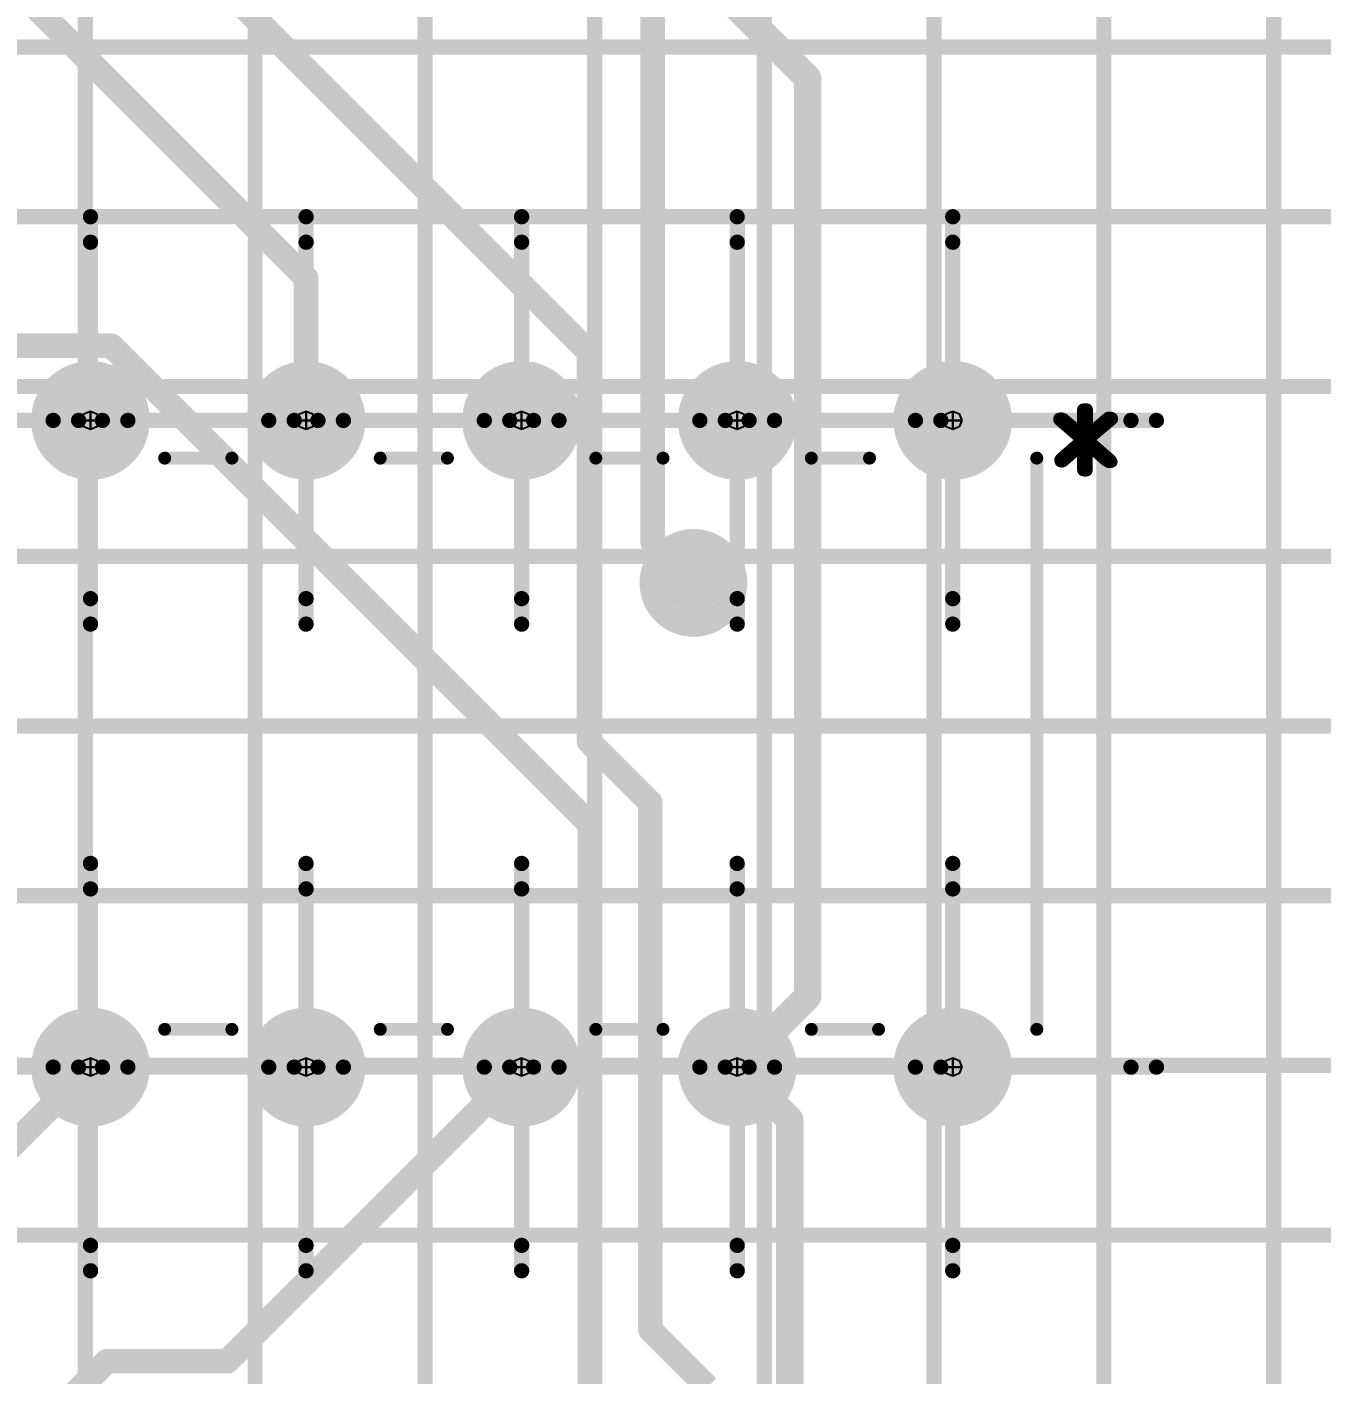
# Model space of a CAD drawing. Header units: millimetres. Extents: x 57 to 898, y 51 to 645.
# Drawn here: x 267.88 to 283.12, y 355.79 to 371.66 of the extents above; entities that cross this region are included whole.
import ezdxf

# ---------------------------------------------------------------- set-up
doc = ezdxf.new("R2010")
doc.units = ezdxf.units.MM
for name, color, linetype in [('Mechanical11', 56, 'Continuous'), ('Mechanical12', 56, 'Continuous'), ('Mechanical7', 56, 'Continuous'), ('Mechanical9', 56, 'Continuous')]:
    doc.layers.add(name, color=color, linetype=linetype)
doc.styles.add('GOST type A', font='gost.TTF', dxfattribs={"oblique": 15, "height": 0.2})

msp = doc.modelspace()

# ---------------------------------------------------------------- linework, layer by layer
at = {"layer": 'Mechanical11', "color": 7}
for p, q in [((268.548, 366.947), (268.517, 367.023)), ((268.517, 367.023), (268.625, 367.023)), ((268.625, 367.023), (268.733, 367.023)), ((268.625, 366.915), (268.625, 367.023)), ((268.625, 367.023), (268.625, 366.915)), ((268.733, 367.023), (268.701, 366.947)), ((271.088, 366.947), (271.057, 367.023)), ((271.057, 367.023), (271.165, 367.023)), ((271.165, 367.023), (271.273, 367.023)), ((271.165, 366.915), (271.165, 367.023)), ((271.165, 367.023), (271.165, 366.915)), ((271.273, 367.023), (271.241, 366.947)), ((273.628, 366.947), (273.597, 367.023)), ((273.597, 367.023), (273.705, 367.023)), ((273.705, 367.023), (273.813, 367.023)), ((273.705, 366.915), (273.705, 367.023)), ((273.705, 367.023), (273.705, 366.915)), ((273.813, 367.023), (273.781, 366.947)), ((276.168, 366.947), (276.137, 367.023)), ((276.137, 367.023), (276.245, 367.023)), ((276.245, 367.023), (276.353, 367.023)), ((276.245, 366.915), (276.245, 367.023)), ((276.245, 367.023), (276.245, 366.915)), ((276.353, 367.023), (276.321, 366.947)), ((278.708, 366.947), (278.677, 367.023)), ((278.677, 367.023), (278.785, 367.023)), ((278.785, 367.023), (278.893, 367.023)), ((278.785, 366.915), (278.785, 367.023)), ((278.785, 367.023), (278.785, 366.915)), ((278.893, 367.023), (278.861, 366.947)), ((268.625, 366.915), (268.548, 366.947)), ((268.701, 366.947), (268.625, 366.915)), ((271.165, 366.915), (271.088, 366.947)), ((271.241, 366.947), (271.165, 366.915)), ((273.705, 366.915), (273.628, 366.947)), ((273.781, 366.947), (273.705, 366.915)), ((276.245, 366.915), (276.168, 366.947)), ((276.321, 366.947), (276.245, 366.915)), ((278.785, 366.915), (278.708, 366.947)), ((278.861, 366.947), (278.785, 366.915)), ((268.548, 359.327), (268.517, 359.403)), ((268.517, 359.403), (268.625, 359.403)), ((268.625, 359.403), (268.733, 359.403)), ((268.625, 359.295), (268.625, 359.403)), ((268.625, 359.403), (268.625, 359.295)), ((268.733, 359.403), (268.701, 359.327)), ((271.088, 359.327), (271.057, 359.403)), ((271.057, 359.403), (271.165, 359.403)), ((271.165, 359.403), (271.273, 359.403)), ((271.165, 359.295), (271.165, 359.403)), ((271.165, 359.403), (271.165, 359.295)), ((271.273, 359.403), (271.241, 359.327)), ((273.628, 359.327), (273.597, 359.403)), ((273.597, 359.403), (273.705, 359.403)), ((273.705, 359.403), (273.813, 359.403)), ((273.705, 359.295), (273.705, 359.403)), ((273.705, 359.403), (273.705, 359.295)), ((273.813, 359.403), (273.781, 359.327)), ((276.168, 359.327), (276.137, 359.403)), ((276.137, 359.403), (276.245, 359.403)), ((276.245, 359.403), (276.353, 359.403)), ((276.245, 359.295), (276.245, 359.403)), ((276.245, 359.403), (276.245, 359.295)), ((276.353, 359.403), (276.321, 359.327)), ((278.708, 359.327), (278.677, 359.403)), ((278.677, 359.403), (278.785, 359.403)), ((278.785, 359.403), (278.893, 359.403)), ((278.785, 359.295), (278.785, 359.403)), ((278.785, 359.403), (278.785, 359.295)), ((278.893, 359.403), (278.861, 359.327)), ((268.625, 359.295), (268.548, 359.327)), ((268.701, 359.327), (268.625, 359.295)), ((271.165, 359.295), (271.088, 359.327)), ((271.241, 359.327), (271.165, 359.295)), ((273.705, 359.295), (273.628, 359.327)), ((273.781, 359.327), (273.705, 359.295)), ((276.245, 359.295), (276.168, 359.327)), ((276.321, 359.327), (276.245, 359.295)), ((278.785, 359.295), (278.708, 359.327)), ((278.861, 359.327), (278.785, 359.295))]:
    msp.add_line(p, q, dxfattribs=at)
for points, const_width in [([(275.907, 365.109, 1), (275.552, 365.109, 1)], 0.356), ([(275.463, 365.109, 1), (275.641, 365.109, 1)], 0.178), ([(275.818, 365.109, 1), (275.996, 365.109, 1)], 0.178)]:
    msp.add_lwpolyline(points, format="xyb", close=True, dxfattribs=dict(at, const_width=const_width))
at = {"layer": 'Mechanical12', "color": 7}
for p, q in [((268.517, 367.023), (268.548, 367.1)), ((268.625, 367.023), (268.517, 367.023)), ((268.548, 367.1), (268.625, 367.132)), ((268.625, 367.132), (268.625, 367.023)), ((268.625, 367.023), (268.625, 367.132)), ((268.625, 367.132), (268.701, 367.1)), ((268.733, 367.023), (268.625, 367.023)), ((268.701, 367.1), (268.733, 367.023)), ((271.057, 367.023), (271.088, 367.1)), ((271.165, 367.023), (271.057, 367.023)), ((271.088, 367.1), (271.165, 367.132)), ((271.165, 367.132), (271.165, 367.023)), ((271.165, 367.023), (271.165, 367.132)), ((271.165, 367.132), (271.241, 367.1)), ((271.273, 367.023), (271.165, 367.023)), ((271.241, 367.1), (271.273, 367.023)), ((273.597, 367.023), (273.628, 367.1)), ((273.705, 367.023), (273.597, 367.023)), ((273.628, 367.1), (273.705, 367.132)), ((273.705, 367.132), (273.705, 367.023)), ((273.705, 367.023), (273.705, 367.132)), ((273.705, 367.132), (273.781, 367.1)), ((273.813, 367.023), (273.705, 367.023)), ((273.781, 367.1), (273.813, 367.023)), ((276.137, 367.023), (276.168, 367.1)), ((276.245, 367.023), (276.137, 367.023)), ((276.168, 367.1), (276.245, 367.132)), ((276.245, 367.132), (276.245, 367.023)), ((276.245, 367.023), (276.245, 367.132)), ((276.245, 367.132), (276.321, 367.1)), ((276.353, 367.023), (276.245, 367.023)), ((276.321, 367.1), (276.353, 367.023)), ((278.677, 367.023), (278.708, 367.1)), ((278.785, 367.023), (278.677, 367.023)), ((278.708, 367.1), (278.785, 367.132)), ((278.785, 367.132), (278.785, 367.023)), ((278.785, 367.023), (278.785, 367.132)), ((278.785, 367.132), (278.861, 367.1)), ((278.893, 367.023), (278.785, 367.023)), ((278.861, 367.1), (278.893, 367.023)), ((268.517, 359.403), (268.548, 359.48)), ((268.625, 359.403), (268.517, 359.403)), ((268.548, 359.48), (268.625, 359.512)), ((268.625, 359.512), (268.625, 359.403)), ((268.625, 359.403), (268.625, 359.512)), ((268.625, 359.512), (268.701, 359.48)), ((268.733, 359.403), (268.625, 359.403)), ((268.701, 359.48), (268.733, 359.403)), ((271.057, 359.403), (271.088, 359.48)), ((271.165, 359.403), (271.057, 359.403)), ((271.088, 359.48), (271.165, 359.512)), ((271.165, 359.512), (271.165, 359.403)), ((271.165, 359.403), (271.165, 359.512)), ((271.165, 359.512), (271.241, 359.48)), ((271.273, 359.403), (271.165, 359.403)), ((271.241, 359.48), (271.273, 359.403)), ((273.597, 359.403), (273.628, 359.48)), ((273.705, 359.403), (273.597, 359.403)), ((273.628, 359.48), (273.705, 359.512)), ((273.705, 359.512), (273.705, 359.403)), ((273.705, 359.403), (273.705, 359.512)), ((273.705, 359.512), (273.781, 359.48)), ((273.813, 359.403), (273.705, 359.403)), ((273.781, 359.48), (273.813, 359.403)), ((276.137, 359.403), (276.168, 359.48)), ((276.245, 359.403), (276.137, 359.403)), ((276.168, 359.48), (276.245, 359.512)), ((276.245, 359.512), (276.245, 359.403)), ((276.245, 359.403), (276.245, 359.512)), ((276.245, 359.512), (276.321, 359.48)), ((276.353, 359.403), (276.245, 359.403)), ((276.321, 359.48), (276.353, 359.403)), ((278.677, 359.403), (278.708, 359.48)), ((278.785, 359.403), (278.677, 359.403)), ((278.708, 359.48), (278.785, 359.512)), ((278.785, 359.512), (278.785, 359.403)), ((278.785, 359.403), (278.785, 359.512)), ((278.785, 359.512), (278.861, 359.48)), ((278.893, 359.403), (278.785, 359.403)), ((278.861, 359.48), (278.893, 359.403))]:
    msp.add_line(p, q, dxfattribs=at)
for points, const_width in [([(261.165, 378.703), (271.165, 368.703)], 0.29), ([(264.071, 378.256), (274.5, 367.827)], 0.29), ([(275.249, 365.589), (275.249, 374.779)], 0.29), ([(276.165, 371.967), (277.076, 371.056)], 0.323), ([(277.076, 360.234), (277.076, 371.056)], 0.323), ([(271.165, 367.023), (271.165, 368.703)], 0.29), ([(265.316, 367.903), (268.872, 367.903)], 0.29), ([(268.872, 367.903), (274.51, 362.265)], 0.29), ([(274.5, 363.24), (274.5, 367.827)], 0.29), ([(269.499, 366.579), (270.291, 366.579)], 0.152), ([(272.039, 366.579), (272.831, 366.579)], 0.152), ([(274.579, 366.579), (275.371, 366.579)], 0.152), ([(277.119, 366.579), (277.804, 366.579)], 0.152), ([(279.775, 359.848), (279.775, 366.579)], 0.152), ([(275.249, 365.589), (275.73, 365.109)], 0.29), ([(274.5, 363.24), (275.222, 362.519)], 0.29), ([(275.222, 356.308), (275.222, 362.519)], 0.29), ([(274.51, 354.594), (274.51, 362.265)], 0.29), ([(276.245, 359.403), (277.076, 360.234)], 0.323), ([(269.499, 359.848), (270.291, 359.848)], 0.152), ([(272.039, 359.848), (272.831, 359.848)], 0.152), ([(274.579, 359.848), (275.371, 359.848)], 0.152), ([(277.119, 359.848), (277.911, 359.848)], 0.152), ([(265.427, 356.205), (268.625, 359.403)], 0.29), ([(270.239, 355.938), (273.705, 359.403)], 0.29), ([(276.245, 359.403), (276.865, 358.783)], 0.323), ([(276.865, 353.103), (276.865, 358.783)], 0.323), ([(275.222, 356.308), (275.895, 355.635)], 0.29), ([(268.275, 355.391), (268.821, 355.938)], 0.29), ([(268.821, 355.938), (270.239, 355.938)], 0.29)]:
    msp.add_lwpolyline(points, dxfattribs=dict(at, const_width=const_width))
for points, const_width in [([(276.995, 371.056, 1), (277.156, 371.056, 1)], 0.161), ([(276.995, 371.056, 1), (277.156, 371.056, 1)], 0.161), ([(271.092, 368.703, 1), (271.237, 368.703, 1)], 0.145), ([(271.092, 368.703, 1), (271.237, 368.703, 1)], 0.145), ([(268.799, 367.903, 1), (268.944, 367.903, 1)], 0.145), ([(268.799, 367.903, 1), (268.944, 367.903, 1)], 0.145), ([(274.427, 367.827, 1), (274.572, 367.827, 1)], 0.145), ([(274.427, 367.827, 1), (274.572, 367.827, 1)], 0.145), ([(269.025, 367.023, 1), (268.225, 367.023, 1)], 0.6), ([(269.025, 367.023, 1), (268.225, 367.023, 1)], 0.6), ([(271.565, 367.023, 1), (270.765, 367.023, 1)], 0.6), ([(271.565, 367.023, 1), (270.765, 367.023, 1)], 0.6), ([(274.105, 367.023, 1), (273.305, 367.023, 1)], 0.6), ([(274.105, 367.023, 1), (273.305, 367.023, 1)], 0.6), ([(276.645, 367.023, 1), (275.845, 367.023, 1)], 0.6), ([(276.645, 367.023, 1), (275.845, 367.023, 1)], 0.6), ([(279.185, 367.023, 1), (278.385, 367.023, 1)], 0.6), ([(279.185, 367.023, 1), (278.385, 367.023, 1)], 0.6), ([(268.075, 367.023, 1), (268.375, 367.023, 1)], 0.3), ([(268.075, 367.023, 1), (268.375, 367.023, 1)], 0.3), ([(268.875, 367.023, 1), (269.175, 367.023, 1)], 0.3), ([(268.875, 367.023, 1), (269.175, 367.023, 1)], 0.3), ([(270.615, 367.023, 1), (270.915, 367.023, 1)], 0.3), ([(270.615, 367.023, 1), (270.915, 367.023, 1)], 0.3), ([(271.415, 367.023, 1), (271.715, 367.023, 1)], 0.3), ([(271.415, 367.023, 1), (271.715, 367.023, 1)], 0.3), ([(273.155, 367.023, 1), (273.455, 367.023, 1)], 0.3), ([(273.155, 367.023, 1), (273.455, 367.023, 1)], 0.3), ([(273.955, 367.023, 1), (274.255, 367.023, 1)], 0.3), ([(273.955, 367.023, 1), (274.255, 367.023, 1)], 0.3), ([(275.695, 367.023, 1), (275.995, 367.023, 1)], 0.3), ([(275.695, 367.023, 1), (275.995, 367.023, 1)], 0.3), ([(276.495, 367.023, 1), (276.795, 367.023, 1)], 0.3), ([(276.495, 367.023, 1), (276.795, 367.023, 1)], 0.3), ([(278.235, 367.023, 1), (278.535, 367.023, 1)], 0.3), ([(278.235, 367.023, 1), (278.535, 367.023, 1)], 0.3), ([(279.035, 367.023, 1), (279.335, 367.023, 1)], 0.3), ([(279.035, 367.023, 1), (279.335, 367.023, 1)], 0.3), ([(271.092, 367.023, 1), (271.237, 367.023, 1)], 0.145), ([(269.461, 366.579, 1), (269.537, 366.579, 1)], 0.0762), ([(270.253, 366.579, 1), (270.329, 366.579, 1)], 0.0762), ([(272.001, 366.579, 1), (272.077, 366.579, 1)], 0.0762), ([(272.793, 366.579, 1), (272.869, 366.579, 1)], 0.0762), ([(274.541, 366.579, 1), (274.617, 366.579, 1)], 0.0762), ([(275.333, 366.579, 1), (275.409, 366.579, 1)], 0.0762), ([(277.081, 366.579, 1), (277.157, 366.579, 1)], 0.0762), ([(277.766, 366.579, 1), (277.842, 366.579, 1)], 0.0762), ([(279.737, 366.579, 1), (279.813, 366.579, 1)], 0.0762), ([(276.225, 365.109, 1), (275.234, 365.109, 1)], 0.279), ([(275.177, 365.589, 1), (275.322, 365.589, 1)], 0.145), ([(275.177, 365.589, 1), (275.322, 365.589, 1)], 0.145), ([(275.164, 365.109, 1), (275.304, 365.109, 1)], 0.14), ([(275.657, 365.109, 1), (275.802, 365.109, 1)], 0.145), ([(276.155, 365.109, 1), (276.295, 365.109, 1)], 0.14), ([(274.427, 363.24, 1), (274.572, 363.24, 1)], 0.145), ([(274.427, 363.24, 1), (274.572, 363.24, 1)], 0.145), ([(275.149, 362.519, 1), (275.294, 362.519, 1)], 0.145), ([(275.149, 362.519, 1), (275.294, 362.519, 1)], 0.145), ([(274.438, 362.265, 1), (274.583, 362.265, 1)], 0.145), ([(274.438, 362.265, 1), (274.583, 362.265, 1)], 0.145), ([(276.995, 360.234, 1), (277.156, 360.234, 1)], 0.161), ([(276.995, 360.234, 1), (277.156, 360.234, 1)], 0.161), ([(269.025, 359.403, 1), (268.225, 359.403, 1)], 0.6), ([(269.025, 359.403, 1), (268.225, 359.403, 1)], 0.6), ([(271.565, 359.403, 1), (270.765, 359.403, 1)], 0.6), ([(271.565, 359.403, 1), (270.765, 359.403, 1)], 0.6), ([(274.105, 359.403, 1), (273.305, 359.403, 1)], 0.6), ([(274.105, 359.403, 1), (273.305, 359.403, 1)], 0.6), ([(276.645, 359.403, 1), (275.845, 359.403, 1)], 0.6), ([(276.645, 359.403, 1), (275.845, 359.403, 1)], 0.6), ([(279.185, 359.403, 1), (278.385, 359.403, 1)], 0.6), ([(279.185, 359.403, 1), (278.385, 359.403, 1)], 0.6), ([(269.461, 359.848, 1), (269.537, 359.848, 1)], 0.0762), ([(270.253, 359.848, 1), (270.329, 359.848, 1)], 0.0762), ([(272.001, 359.848, 1), (272.077, 359.848, 1)], 0.0762), ([(272.793, 359.848, 1), (272.869, 359.848, 1)], 0.0762), ([(274.541, 359.848, 1), (274.617, 359.848, 1)], 0.0762), ([(275.333, 359.848, 1), (275.409, 359.848, 1)], 0.0762), ([(277.081, 359.848, 1), (277.157, 359.848, 1)], 0.0762), ([(277.873, 359.848, 1), (277.949, 359.848, 1)], 0.0762), ([(279.737, 359.848, 1), (279.813, 359.848, 1)], 0.0762), ([(268.075, 359.403, 1), (268.375, 359.403, 1)], 0.3), ([(268.075, 359.403, 1), (268.375, 359.403, 1)], 0.3), ([(268.875, 359.403, 1), (269.175, 359.403, 1)], 0.3), ([(268.875, 359.403, 1), (269.175, 359.403, 1)], 0.3), ([(270.615, 359.403, 1), (270.915, 359.403, 1)], 0.3), ([(270.615, 359.403, 1), (270.915, 359.403, 1)], 0.3), ([(271.415, 359.403, 1), (271.715, 359.403, 1)], 0.3), ([(271.415, 359.403, 1), (271.715, 359.403, 1)], 0.3), ([(273.155, 359.403, 1), (273.455, 359.403, 1)], 0.3), ([(273.155, 359.403, 1), (273.455, 359.403, 1)], 0.3), ([(273.955, 359.403, 1), (274.255, 359.403, 1)], 0.3), ([(273.955, 359.403, 1), (274.255, 359.403, 1)], 0.3), ([(275.695, 359.403, 1), (275.995, 359.403, 1)], 0.3), ([(275.695, 359.403, 1), (275.995, 359.403, 1)], 0.3), ([(276.495, 359.403, 1), (276.795, 359.403, 1)], 0.3), ([(276.495, 359.403, 1), (276.795, 359.403, 1)], 0.3), ([(278.235, 359.403, 1), (278.535, 359.403, 1)], 0.3), ([(278.235, 359.403, 1), (278.535, 359.403, 1)], 0.3), ([(279.035, 359.403, 1), (279.335, 359.403, 1)], 0.3), ([(279.035, 359.403, 1), (279.335, 359.403, 1)], 0.3), ([(268.552, 359.403, 1), (268.697, 359.403, 1)], 0.145), ([(273.632, 359.403, 1), (273.777, 359.403, 1)], 0.145), ([(276.164, 359.403, 1), (276.325, 359.403, 1)], 0.161), ([(276.164, 359.403, 1), (276.325, 359.403, 1)], 0.161), ([(276.784, 358.783, 1), (276.945, 358.783, 1)], 0.161), ([(276.784, 358.783, 1), (276.945, 358.783, 1)], 0.161), ([(275.149, 356.308, 1), (275.294, 356.308, 1)], 0.145), ([(275.149, 356.308, 1), (275.294, 356.308, 1)], 0.145), ([(268.748, 355.938, 1), (268.893, 355.938, 1)], 0.145), ([(268.748, 355.938, 1), (268.893, 355.938, 1)], 0.145), ([(270.166, 355.938, 1), (270.311, 355.938, 1)], 0.145), ([(270.166, 355.938, 1), (270.311, 355.938, 1)], 0.145)]:
    msp.add_lwpolyline(points, format="xyb", close=True, dxfattribs=dict(at, const_width=const_width))
at = {"layer": 'Mechanical7', "color": 7, "const_width": 0.18}
for points in [[(268.625, 364.623), (268.625, 369.423)], [(271.165, 364.623), (271.165, 369.423)], [(273.705, 364.623), (273.705, 369.423)], [(276.245, 364.623), (276.245, 369.423)], [(278.785, 364.623), (278.785, 369.423)], [(268.625, 364.923), (268.625, 369.123)], [(271.165, 364.923), (271.165, 369.123)], [(273.705, 364.923), (273.705, 369.123)], [(276.245, 364.923), (276.245, 369.123)], [(278.785, 364.923), (278.785, 369.123)], [(263.685, 367.023), (268.485, 367.023)], [(263.985, 367.023), (268.185, 367.023)], [(266.225, 367.023), (271.025, 367.023)], [(266.525, 367.023), (270.725, 367.023)], [(268.765, 367.023), (273.565, 367.023)], [(269.065, 367.023), (273.265, 367.023)], [(271.305, 367.023), (276.105, 367.023)], [(271.605, 367.023), (275.805, 367.023)], [(273.845, 367.023), (278.645, 367.023)], [(274.145, 367.023), (278.345, 367.023)], [(276.385, 367.023), (281.185, 367.023)], [(276.685, 367.023), (280.885, 367.023)], [(268.625, 357.003), (268.625, 361.803)], [(271.165, 357.003), (271.165, 361.803)], [(273.705, 357.003), (273.705, 361.803)], [(276.245, 357.003), (276.245, 361.803)], [(278.785, 357.003), (278.785, 361.803)], [(268.625, 357.303), (268.625, 361.503)], [(271.165, 357.303), (271.165, 361.503)], [(273.705, 357.303), (273.705, 361.503)], [(276.245, 357.303), (276.245, 361.503)], [(278.785, 357.303), (278.785, 361.503)], [(263.685, 359.403), (268.485, 359.403)], [(263.985, 359.403), (268.185, 359.403)], [(266.225, 359.403), (271.025, 359.403)], [(266.525, 359.403), (270.725, 359.403)], [(268.765, 359.403), (273.565, 359.403)], [(269.065, 359.403), (273.265, 359.403)], [(271.305, 359.403), (276.105, 359.403)], [(271.605, 359.403), (275.805, 359.403)], [(273.845, 359.403), (278.645, 359.403)], [(274.145, 359.403), (278.345, 359.403)], [(276.385, 359.403), (281.185, 359.403)], [(276.685, 359.403), (280.885, 359.403)]]:
    msp.add_lwpolyline(points, dxfattribs=at)
at = {"layer": 'Mechanical7', "color": 7, "const_width": 0.09}
for points in [[(268.58, 369.423, 1), (268.67, 369.423, 1)], [(271.12, 369.423, 1), (271.21, 369.423, 1)], [(273.66, 369.423, 1), (273.75, 369.423, 1)], [(276.2, 369.423, 1), (276.29, 369.423, 1)], [(278.74, 369.423, 1), (278.83, 369.423, 1)], [(268.58, 369.123, 1), (268.67, 369.123, 1)], [(271.12, 369.123, 1), (271.21, 369.123, 1)], [(273.66, 369.123, 1), (273.75, 369.123, 1)], [(276.2, 369.123, 1), (276.29, 369.123, 1)], [(278.74, 369.123, 1), (278.83, 369.123, 1)], [(268.14, 367.023, 1), (268.23, 367.023, 1)], [(268.44, 367.023, 1), (268.53, 367.023, 1)], [(268.72, 367.023, 1), (268.81, 367.023, 1)], [(269.02, 367.023, 1), (269.11, 367.023, 1)], [(270.68, 367.023, 1), (270.77, 367.023, 1)], [(270.98, 367.023, 1), (271.07, 367.023, 1)], [(271.26, 367.023, 1), (271.35, 367.023, 1)], [(271.56, 367.023, 1), (271.65, 367.023, 1)], [(273.22, 367.023, 1), (273.31, 367.023, 1)], [(273.52, 367.023, 1), (273.61, 367.023, 1)], [(273.8, 367.023, 1), (273.89, 367.023, 1)], [(274.1, 367.023, 1), (274.19, 367.023, 1)], [(275.76, 367.023, 1), (275.85, 367.023, 1)], [(276.06, 367.023, 1), (276.15, 367.023, 1)], [(276.34, 367.023, 1), (276.43, 367.023, 1)], [(276.64, 367.023, 1), (276.73, 367.023, 1)], [(278.3, 367.023, 1), (278.39, 367.023, 1)], [(278.6, 367.023, 1), (278.69, 367.023, 1)], [(280.84, 367.023, 1), (280.93, 367.023, 1)], [(281.14, 367.023, 1), (281.23, 367.023, 1)], [(268.58, 364.923, 1), (268.67, 364.923, 1)], [(271.12, 364.923, 1), (271.21, 364.923, 1)], [(273.66, 364.923, 1), (273.75, 364.923, 1)], [(276.2, 364.923, 1), (276.29, 364.923, 1)], [(278.74, 364.923, 1), (278.83, 364.923, 1)], [(268.58, 364.623, 1), (268.67, 364.623, 1)], [(271.12, 364.623, 1), (271.21, 364.623, 1)], [(273.66, 364.623, 1), (273.75, 364.623, 1)], [(276.2, 364.623, 1), (276.29, 364.623, 1)], [(278.74, 364.623, 1), (278.83, 364.623, 1)], [(268.58, 361.803, 1), (268.67, 361.803, 1)], [(271.12, 361.803, 1), (271.21, 361.803, 1)], [(273.66, 361.803, 1), (273.75, 361.803, 1)], [(276.2, 361.803, 1), (276.29, 361.803, 1)], [(278.74, 361.803, 1), (278.83, 361.803, 1)], [(268.58, 361.503, 1), (268.67, 361.503, 1)], [(271.12, 361.503, 1), (271.21, 361.503, 1)], [(273.66, 361.503, 1), (273.75, 361.503, 1)], [(276.2, 361.503, 1), (276.29, 361.503, 1)], [(278.74, 361.503, 1), (278.83, 361.503, 1)], [(268.14, 359.403, 1), (268.23, 359.403, 1)], [(268.44, 359.403, 1), (268.53, 359.403, 1)], [(268.72, 359.403, 1), (268.81, 359.403, 1)], [(269.02, 359.403, 1), (269.11, 359.403, 1)], [(270.68, 359.403, 1), (270.77, 359.403, 1)], [(270.98, 359.403, 1), (271.07, 359.403, 1)], [(271.26, 359.403, 1), (271.35, 359.403, 1)], [(271.56, 359.403, 1), (271.65, 359.403, 1)], [(273.22, 359.403, 1), (273.31, 359.403, 1)], [(273.52, 359.403, 1), (273.61, 359.403, 1)], [(273.8, 359.403, 1), (273.89, 359.403, 1)], [(274.1, 359.403, 1), (274.19, 359.403, 1)], [(275.76, 359.403, 1), (275.85, 359.403, 1)], [(276.06, 359.403, 1), (276.15, 359.403, 1)], [(276.34, 359.403, 1), (276.43, 359.403, 1)], [(276.64, 359.403, 1), (276.73, 359.403, 1)], [(278.3, 359.403, 1), (278.39, 359.403, 1)], [(278.6, 359.403, 1), (278.69, 359.403, 1)], [(280.84, 359.403, 1), (280.93, 359.403, 1)], [(281.14, 359.403, 1), (281.23, 359.403, 1)], [(268.58, 357.303, 1), (268.67, 357.303, 1)], [(271.12, 357.303, 1), (271.21, 357.303, 1)], [(273.66, 357.303, 1), (273.75, 357.303, 1)], [(276.2, 357.303, 1), (276.29, 357.303, 1)], [(278.74, 357.303, 1), (278.83, 357.303, 1)], [(268.58, 357.003, 1), (268.67, 357.003, 1)], [(271.12, 357.003, 1), (271.21, 357.003, 1)], [(273.66, 357.003, 1), (273.75, 357.003, 1)], [(276.2, 357.003, 1), (276.29, 357.003, 1)], [(278.74, 357.003, 1), (278.83, 357.003, 1)]]:
    msp.add_lwpolyline(points, format="xyb", close=True, dxfattribs=at)
at = {"layer": 'Mechanical9', "color": 7, "const_width": 0.18}
for points in [[(268.565, 337.423), (268.565, 518.023)], [(270.565, 337.423), (270.565, 518.023)], [(272.565, 337.423), (272.565, 518.023)], [(274.565, 337.423), (274.565, 518.023)], [(276.565, 337.423), (276.565, 518.023)], [(278.565, 337.423), (278.565, 518.023)], [(280.565, 337.423), (280.565, 518.023)], [(282.565, 337.423), (282.565, 518.023)], [(252.565, 371.423), (373.665, 371.423)], [(252.565, 369.423), (373.665, 369.423)], [(252.565, 367.423), (373.665, 367.423)], [(252.565, 365.423), (373.665, 365.423)], [(252.565, 363.423), (373.665, 363.423)], [(252.565, 361.423), (373.665, 361.423)], [(252.565, 359.423), (373.665, 359.423)], [(252.565, 357.423), (373.665, 357.423)]]:
    msp.add_lwpolyline(points, dxfattribs=at)

# ---------------------------------------------------------------- texts
at = {"layer": 'Mechanical7', "color": 7, "style": 'GOST type A'}
msp.add_text('*', height=2, rotation=270, dxfattribs=at).set_placement((279.559, 367.341))

doc.saveas('drawing.dxf')
